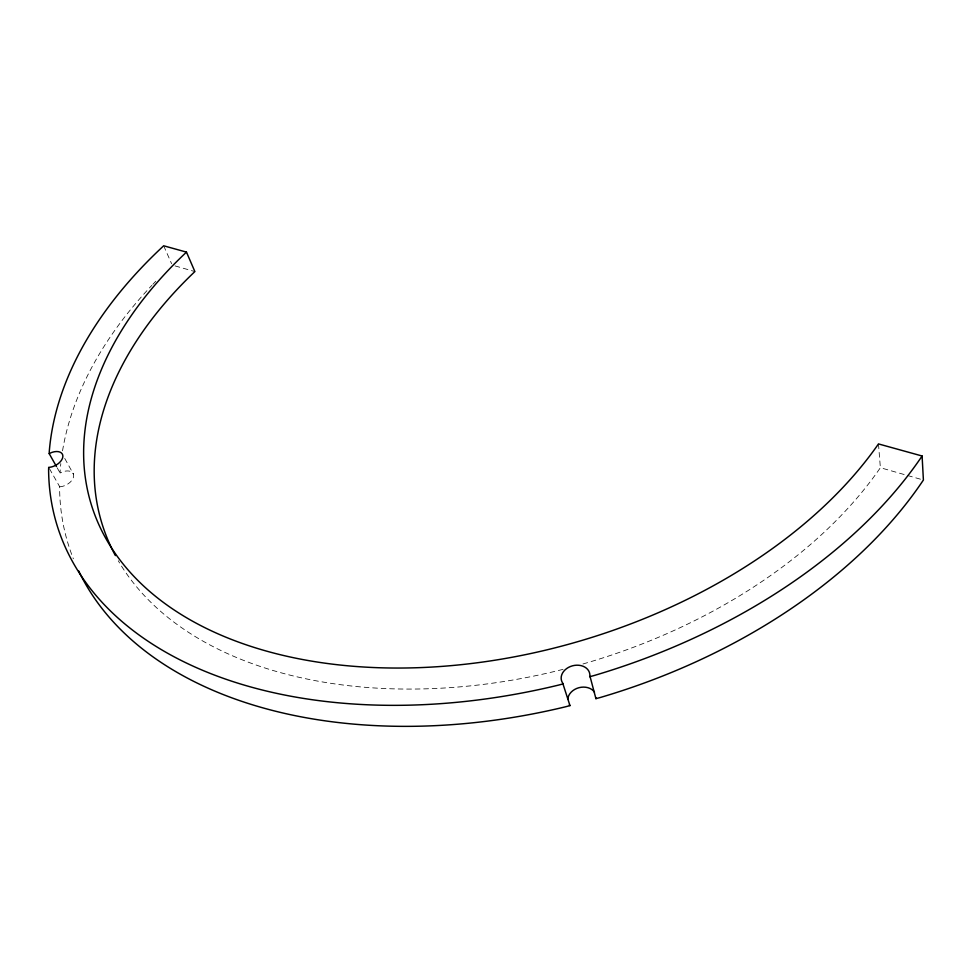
<?xml version="1.0" encoding="UTF-8"?>
<svg xmlns="http://www.w3.org/2000/svg" width="972" height="972" viewBox="0 0 972 972"><rect width="100%" height="100%" fill="white"/><g stroke="black" fill="none" stroke-linecap="round" stroke-linejoin="round"><path stroke-width="0.73" stroke-dasharray="4.86 3.65" d="M49.426 468.613L59.693 486.729L59.62 489.11A467.775 300.056 -16.5 0 0 73.362 558.779M59.693 486.729L60.458 486.729A11.154 6.731 -28.1 0 0 73.678 475.83A11.154 6.731 -28.1 0 0 60.872 472.562L60.106 473.012L60.167 470.679A467.775 300.056 -16.5 0 1 60.811 463.595M175.045 265.903L194.874 271.577M582.945 663.973A427.255 273.144 -16.5 0 0 880.377 467.714L906.183 475.101M907.617 475.515L920.533 479.208M57.202 467.848L60.106 473.012M64.735 458.432L73.374 473.996M163.685 245.795L171.607 263.716M878.481 443.925L880.377 467.714M62.536 450.85A467.775 300.056 -16.5 0 1 151.875 285.355M152.859 284.322A467.775 300.056 -16.5 0 1 155.812 281.236M563.043 669.356A427.255 273.144 -16.5 0 1 118.28 560.759"/><path stroke-width="1.46" d="M56.473 466.548L49.208 453.632L49.293 451.312A473.558 299.097 -16.6 0 1 163.685 245.795L186.478 252.113L194.874 271.577A427.255 273.144 -16.5 0 0 115.401 555.595M186.478 252.113A432.491 272.221 -16.7 0 0 267.64 651.422A432.491 272.221 -16.7 0 0 878.481 443.925L922.1 456.002L923.4 480.022A467.775 300.056 -16.5 0 1 600.38 697.471L595.921 698.661L596.115 697.738M595.921 698.661L589.87 675.795A14.544 11.3 -14.2 0 0 572.472 665.82A14.544 11.3 -14.2 0 0 562.703 683.109L569.969 705.611L565.522 706.802A467.775 300.056 -16.5 0 1 78.659 570.892M49.208 453.632L49.997 453.183A11.287 6.707 -28 0 1 62.876 456.378A11.287 6.707 -28 0 1 49.463 467.325L48.685 467.325L48.6 469.707A473.558 299.097 -16.6 0 0 558.839 685.029L563.347 683.814M589.676 676.719L594.208 675.504A473.558 299.097 -16.6 0 0 922.1 456.002M569.325 704.907L569.969 705.611M567.794 699.281A14.337 11.287 -13.9 0 1 578.899 687.714A14.337 11.287 -13.9 0 1 594.487 692.125"/></g></svg>
